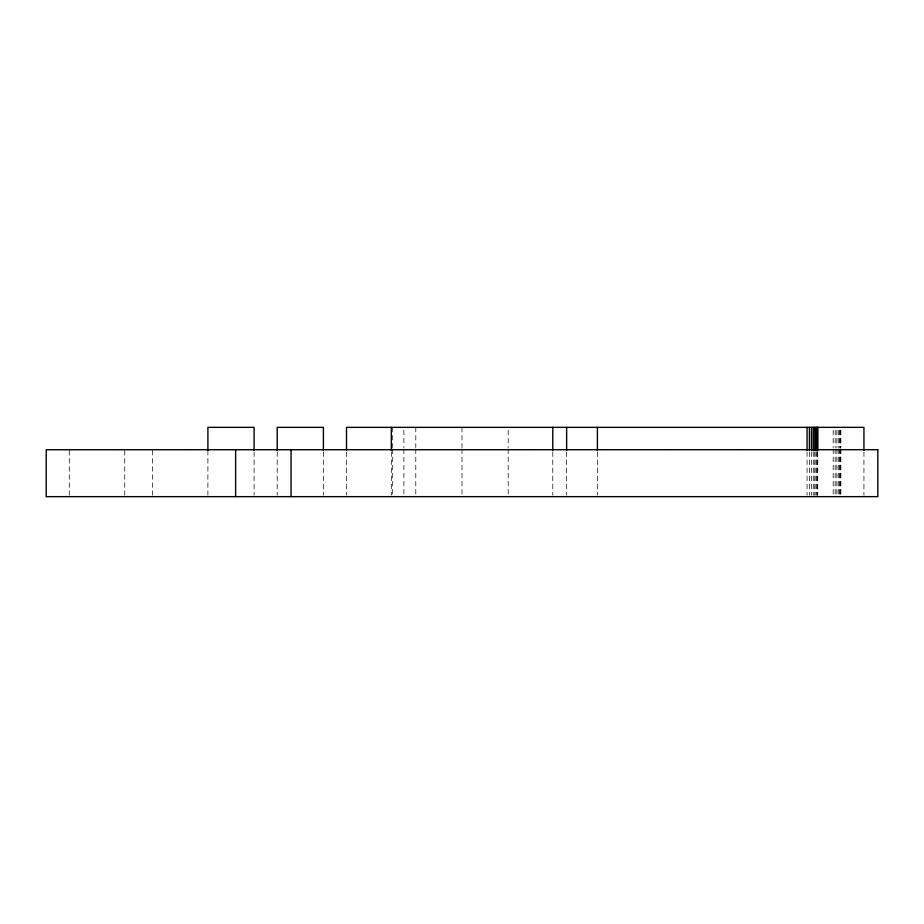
<?xml version="1.0" encoding="UTF-8"?>
<svg xmlns="http://www.w3.org/2000/svg" width="924" height="924" viewBox="0 0 924 924"><rect width="100%" height="100%" fill="white"/><g stroke="black" fill="none" stroke-linecap="round" stroke-linejoin="round"><path stroke-width="0.69" stroke-dasharray="4.62 3.46" d="M863.94 451.894L863.94 495.206M840.84 430.238L840.84 447.562M840.84 449.006L840.84 495.206M840.701 430.238L840.701 447.562M840.701 449.006L840.701 495.206M840.182 430.238L840.182 447.562M840.182 449.006L840.182 495.206M839.373 430.238L839.373 447.562M839.373 449.006L839.373 495.206M838.264 430.238L838.264 447.562M838.264 449.006L838.264 495.206M836.855 430.238L836.855 447.562M836.855 449.006L836.855 495.206M835.169 430.238L835.169 447.562M835.169 449.006L835.169 495.206M833.182 430.238L833.182 447.562M833.182 449.006L833.182 495.206M817.74 451.894L817.74 495.206M817.44 451.894L817.44 495.206M816.839 451.894L816.839 495.206M815.938 451.894L815.938 495.206M814.749 451.894L814.749 495.206M813.259 451.894L813.259 495.206M811.48 451.894L811.48 495.206M809.412 451.894L809.412 495.206M807.056 451.894L807.056 495.206M597.389 451.894L597.389 495.206M566.631 451.894L566.631 495.206M552.783 451.894L552.783 495.206M508.2 430.238L508.2 447.562M508.2 449.006L508.2 495.206M462 427.35L462 447.562M462 449.006L462 495.206M415.8 427.35L415.8 447.562M415.8 449.006L415.8 495.206M403.892 430.238L403.892 447.562M403.892 449.006L403.892 495.206M392.7 427.35L392.7 447.562M392.7 449.006L392.7 495.206M391.326 451.894L391.326 495.206M346.5 451.894L346.5 495.206M323.4 451.894L323.4 495.206M277.2 451.894L277.2 495.206M254.1 451.894L254.1 495.206M207.9 450.45L207.9 495.206M152.46 450.45L152.46 495.206M124.74 450.45L124.74 495.206M69.3 450.45L69.3 495.206"/><path stroke-width="1.39" d="M863.94 450.45L863.94 427.35L346.5 427.35L346.5 450.45M817.74 427.35L817.74 450.45M817.44 427.35L817.44 450.45M816.839 427.35L816.839 450.45M815.938 427.35L815.938 450.45M814.749 427.35L814.749 450.45M813.259 427.35L813.259 450.45M811.48 427.35L811.48 450.45M809.412 427.35L809.412 450.45M807.056 427.35L807.056 450.45M597.389 427.35L597.389 450.45M566.631 427.35L566.631 450.45M552.783 427.35L552.783 450.45M391.326 427.35L391.326 450.45M323.4 450.45L323.4 427.35L277.2 427.35L277.2 450.45M291.06 449.745L291.06 496.65M254.1 450.45L254.1 427.35L207.9 427.35L207.9 450.45M235.62 449.745L235.62 496.65M877.8 449.699L46.2 449.745L46.2 496.65L877.8 496.65L877.8 449.699"/></g></svg>
